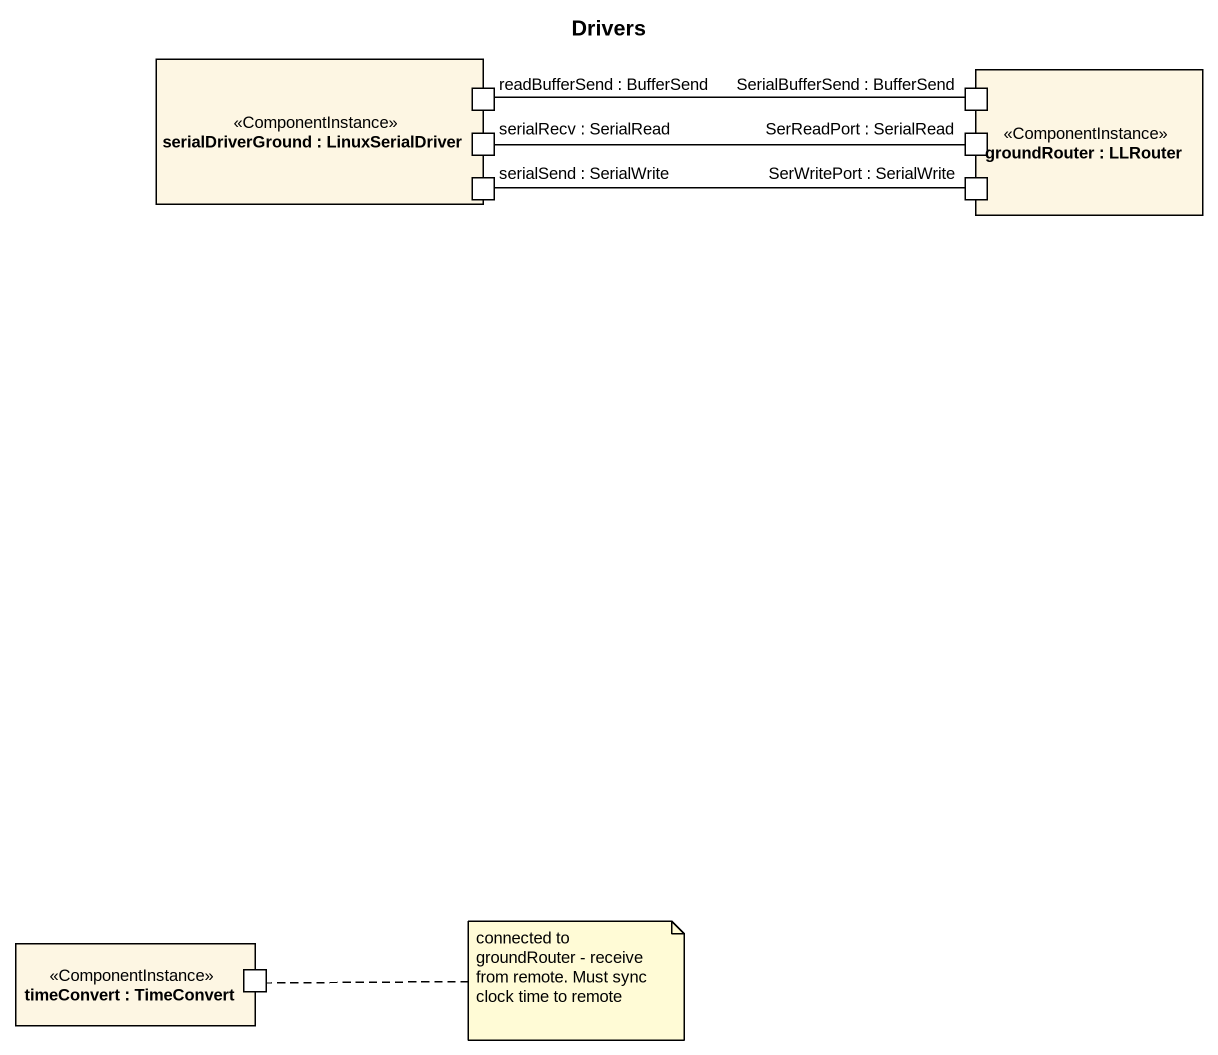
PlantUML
@startuml
title Drivers
rectangle "serialDriverGround : LinuxSerialDriver" as serialDriverGround <<ComponentInstance>> {
  port "readBufferSend : BufferSend" as readBufferSend_BufferSend
  port "serialRecv : SerialRead" as serialRecv_SerialRead
  port "serialSend : SerialWrite" as serialSend_SerialWrite
}
rectangle "groundRouter : LLRouter" as groundRouter <<ComponentInstance>> {
  port "SerialBufferSend : BufferSend" as SerialBufferSend_BufferSend
  port "SerReadPort : SerialRead" as SerReadPort_SerialRead
  port "SerWritePort : SerialWrite" as SerWritePort_SerialWrite
}
rectangle "timeConvert : TimeConvert" as timeConvert <<ComponentInstance>> {
  port " " as port1
}
serialRecv_SerialRead -right- SerReadPort_SerialRead
SerialBufferSend_BufferSend -left- readBufferSend_BufferSend
SerWritePort_SerialWrite -left- serialSend_SerialWrite
note right of timeConvert : connected to groundRouter - receive from remote. Must sync clock time to remote
@enduml
